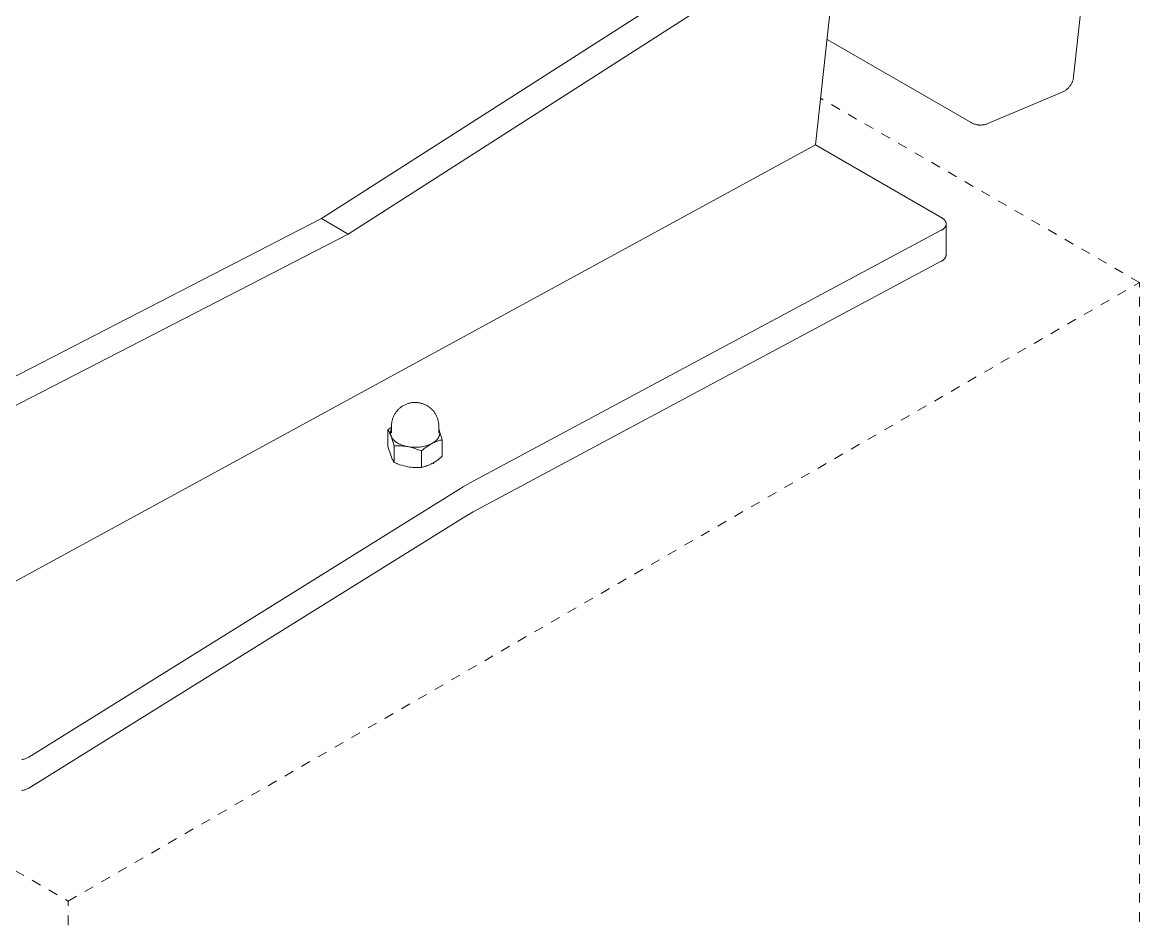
# Model space of a CAD drawing. Header units: inches. Extents: x -6 to 95, y -2 to 61.
# Drawn here: x 82.66 to 94.28, y 29.62 to 38.95 of the extents above; entities that cross this region are included whole.
import ezdxf

# ---------------------------------------------------------------- set-up
doc = ezdxf.new("R2010")
doc.units = ezdxf.units.IN
doc.linetypes.add('HIDDEN', pattern=[1.905, 1.27, -0.635])
doc.layers.add('ZANO_R', color=7, linetype='Continuous', lineweight=0)
doc.layers.add('ZANO_R_przerywana', color=250, linetype='HIDDEN', lineweight=0)

msp = doc.modelspace()

# ---------------------------------------------------------------- linework, layer by layer
at = {"layer": 'ZANO_R'}
for p, q in [((92.27358, 50.19854), (90.91037, 37.67971)), ((85.77157, 36.91288), (89.49063, 39.29219)), ((93.69785, 39.3402), (93.59413, 38.38777)), ((86.0501, 36.75207), (89.76917, 39.13138)), ((92.52689, 37.912), (91.02979, 38.77636)), ((93.58565, 38.34823), (93.58346, 38.34185)), ((93.58763, 38.35469), (93.58565, 38.34823)), ((93.58938, 38.36121), (93.58763, 38.35469)), ((93.59091, 38.36778), (93.58938, 38.36121)), ((93.59221, 38.37441), (93.59091, 38.36778)), ((93.59329, 38.38107), (93.59221, 38.37441)), ((93.59413, 38.38777), (93.59329, 38.38107)), ((93.47498, 38.22766), (92.70201, 37.90114)), ((93.48115, 38.23039), (93.47498, 38.22766)), ((93.48723, 38.23334), (93.48115, 38.23039)), ((93.4932, 38.23649), (93.48723, 38.23334)), ((93.49906, 38.23984), (93.4932, 38.23649)), ((93.5048, 38.24339), (93.49906, 38.23984)), ((93.51042, 38.24714), (93.5048, 38.24339)), ((93.5159, 38.25107), (93.51042, 38.24714)), ((93.52125, 38.25519), (93.5159, 38.25107)), ((93.52645, 38.2595), (93.52125, 38.25519)), ((93.5315, 38.26398), (93.52645, 38.2595)), ((93.5364, 38.26862), (93.5315, 38.26398)), ((93.54113, 38.27344), (93.5364, 38.26862)), ((93.54569, 38.27841), (93.54113, 38.27344)), ((93.55009, 38.28354), (93.54569, 38.27841)), ((93.5543, 38.28881), (93.55009, 38.28354)), ((93.55833, 38.29423), (93.5543, 38.28881)), ((93.56217, 38.29978), (93.55833, 38.29423)), ((93.56582, 38.30546), (93.56217, 38.29978)), ((93.56928, 38.31126), (93.56582, 38.30546)), ((93.57253, 38.31718), (93.56928, 38.31126)), ((93.57558, 38.3232), (93.57253, 38.31718)), ((93.57842, 38.32933), (93.57558, 38.3232)), ((93.58104, 38.33554), (93.57842, 38.32933)), ((93.58346, 38.34185), (93.58104, 38.33554)), ((92.53278, 37.90874), (92.52689, 37.912)), ((92.53877, 37.90567), (92.53278, 37.90874)), ((92.54487, 37.90282), (92.53877, 37.90567)), ((92.55107, 37.90017), (92.54487, 37.90282)), ((92.55735, 37.89774), (92.55107, 37.90017)), ((92.5637, 37.89552), (92.55735, 37.89774)), ((92.57014, 37.89352), (92.5637, 37.89552)), ((92.57663, 37.89174), (92.57014, 37.89352)), ((92.58318, 37.89019), (92.57663, 37.89174)), ((92.58979, 37.88886), (92.58318, 37.89019)), ((92.59643, 37.88775), (92.58979, 37.88886)), ((92.60311, 37.88688), (92.59643, 37.88775)), ((92.60981, 37.88623), (92.60311, 37.88688)), ((92.61653, 37.88582), (92.60981, 37.88623)), ((92.62326, 37.88563), (92.61653, 37.88582)), ((92.63, 37.88567), (92.62326, 37.88563)), ((92.63673, 37.88595), (92.63, 37.88567)), ((92.64344, 37.88645), (92.63673, 37.88595)), ((92.65014, 37.88718), (92.64344, 37.88645)), ((92.6568, 37.88814), (92.65014, 37.88718)), ((92.66343, 37.88933), (92.6568, 37.88814)), ((92.67002, 37.89075), (92.66343, 37.88933)), ((92.67655, 37.89239), (92.67002, 37.89075)), ((92.68302, 37.89425), (92.67655, 37.89239)), ((92.68943, 37.89633), (92.68302, 37.89425)), ((92.69576, 37.89863), (92.68943, 37.89633)), ((92.70201, 37.90114), (92.69576, 37.89863)), ((92.22218, 36.92234), (90.91037, 37.67971)), ((82.32092, 35.136), (85.77157, 36.91288)), ((85.77157, 36.91288), (86.0501, 36.75207)), ((92.22488, 36.92074), (92.22218, 36.92234)), ((92.22752, 36.9191), (92.22488, 36.92074)), ((92.2301, 36.91741), (92.22752, 36.9191)), ((92.23262, 36.91568), (92.2301, 36.91741)), ((92.23508, 36.91391), (92.23262, 36.91568)), ((92.23746, 36.9121), (92.23508, 36.91391)), ((92.23977, 36.91024), (92.23746, 36.9121)), ((92.24201, 36.90835), (92.23977, 36.91024)), ((92.24417, 36.90642), (92.24201, 36.90835)), ((92.24625, 36.90446), (92.24417, 36.90642)), ((92.24824, 36.90246), (92.24625, 36.90446)), ((92.25015, 36.90043), (92.24824, 36.90246)), ((92.25198, 36.89837), (92.25015, 36.90043)), ((92.25371, 36.89628), (92.25198, 36.89837)), ((92.25535, 36.89417), (92.25371, 36.89628)), ((92.2569, 36.89203), (92.25535, 36.89417)), ((92.25764, 36.89095), (92.2569, 36.89203)), ((92.25835, 36.88987), (92.25764, 36.89095)), ((92.25904, 36.88878), (92.25835, 36.88987)), ((92.25971, 36.88769), (92.25904, 36.88878)), ((92.26035, 36.88659), (92.25971, 36.88769)), ((92.26097, 36.88549), (92.26035, 36.88659)), ((92.26156, 36.88439), (92.26097, 36.88549)), ((92.26213, 36.88328), (92.26156, 36.88439)), ((92.26159, 36.83168), (92.26215, 36.83278)), ((92.26267, 36.88217), (92.26213, 36.88328)), ((92.26215, 36.83278), (92.26269, 36.83389)), ((92.26319, 36.88105), (92.26267, 36.88217)), ((92.26269, 36.83389), (92.26321, 36.835)), ((92.26369, 36.87994), (92.26319, 36.88105)), ((92.26321, 36.835), (92.2637, 36.83612)), ((92.26416, 36.87882), (92.26369, 36.87994)), ((92.2637, 36.83612), (92.26417, 36.83724)), ((92.2646, 36.87769), (92.26416, 36.87882)), ((92.26417, 36.83724), (92.26461, 36.83835)), ((92.26502, 36.87657), (92.2646, 36.87769)), ((92.26461, 36.83835), (92.26503, 36.83947)), ((92.26541, 36.87544), (92.26502, 36.87657)), ((92.26503, 36.83947), (92.26542, 36.8406)), ((92.26578, 36.87431), (92.26541, 36.87544)), ((92.26542, 36.8406), (92.26579, 36.84172)), ((92.26612, 36.87319), (92.26578, 36.87431)), ((92.26579, 36.84172), (92.26613, 36.84284)), ((92.26644, 36.87206), (92.26612, 36.87319)), ((92.26613, 36.84284), (92.26644, 36.84397)), ((92.26674, 36.87093), (92.26644, 36.87206)), ((92.26644, 36.84397), (92.26674, 36.84509)), ((92.267, 36.8698), (92.26674, 36.87093)), ((92.26674, 36.84509), (92.267, 36.84622)), ((92.26725, 36.86866), (92.267, 36.8698)), ((92.267, 36.84622), (92.26725, 36.84734)), ((92.26747, 36.86753), (92.26725, 36.86866)), ((92.26725, 36.84734), (92.26746, 36.84847)), ((92.26746, 36.84847), (92.26766, 36.84959)), ((92.26766, 36.8664), (92.26747, 36.86753)), ((92.26783, 36.86528), (92.26766, 36.8664)), ((92.26766, 36.84959), (92.26782, 36.85071)), ((92.26782, 36.85071), (92.26797, 36.85183)), ((92.26797, 36.86415), (92.26783, 36.86528)), ((92.26809, 36.86302), (92.26797, 36.86415)), ((92.26797, 36.85183), (92.26809, 36.85295)), ((92.26819, 36.8619), (92.26809, 36.86302)), ((92.26809, 36.85295), (92.26818, 36.85407)), ((92.26818, 36.85407), (92.26826, 36.85519)), ((92.26826, 36.86077), (92.26819, 36.8619)), ((92.26831, 36.85965), (92.26826, 36.86077)), ((92.26826, 36.85519), (92.2683, 36.8563)), ((92.2683, 36.8563), (92.26833, 36.85741)), ((92.26833, 36.85853), (92.26831, 36.85965)), ((92.26833, 36.85741), (92.26833, 36.85853)), ((92.26833, 36.85741), (92.26833, 36.53639)), ((82.33104, 34.83697), (86.0501, 36.75207)), ((87.34894, 34.18398), (92.21792, 36.79131)), ((92.21792, 36.79131), (92.22072, 36.79285)), ((92.22072, 36.79285), (92.22346, 36.79443)), ((92.22346, 36.79443), (92.22615, 36.79606)), ((92.22615, 36.79606), (92.22878, 36.79774)), ((92.22878, 36.79774), (92.23135, 36.79945)), ((92.23135, 36.79945), (92.23385, 36.80122)), ((92.23385, 36.80122), (92.23628, 36.80302)), ((92.23628, 36.80302), (92.23864, 36.80486)), ((92.23864, 36.80486), (92.24092, 36.80674)), ((92.24092, 36.80674), (92.24313, 36.80866)), ((92.24313, 36.80866), (92.24525, 36.81061)), ((92.24525, 36.81061), (92.24729, 36.8126)), ((92.24729, 36.8126), (92.24925, 36.81461)), ((92.24925, 36.81461), (92.25112, 36.81666)), ((92.25112, 36.81666), (92.25289, 36.81874)), ((92.25289, 36.81874), (92.25458, 36.82084)), ((92.25458, 36.82084), (92.25617, 36.82297)), ((92.25617, 36.82297), (92.25767, 36.82512)), ((92.25767, 36.82512), (92.25839, 36.8262)), ((92.25839, 36.8262), (92.25907, 36.82729)), ((92.25907, 36.82729), (92.25974, 36.82838)), ((92.25974, 36.82838), (92.26038, 36.82947)), ((92.26038, 36.82947), (92.26099, 36.83057)), ((92.26099, 36.83057), (92.26159, 36.83168)), ((92.23969, 36.48275), (92.24183, 36.48461)), ((92.24183, 36.48461), (92.2439, 36.48654)), ((92.2439, 36.48654), (92.24591, 36.48854)), ((92.24591, 36.48854), (92.24784, 36.4906)), ((92.24784, 36.4906), (92.2497, 36.49274)), ((92.2497, 36.49274), (92.25149, 36.49494)), ((92.25149, 36.49494), (92.2532, 36.4972)), ((92.2532, 36.4972), (92.25483, 36.49952)), ((92.25483, 36.49952), (92.25637, 36.50189)), ((92.25637, 36.50189), (92.25784, 36.50431)), ((92.25784, 36.50431), (92.25921, 36.50679)), ((92.25921, 36.50679), (92.2605, 36.50931)), ((92.2605, 36.50931), (92.26171, 36.51188)), ((92.26171, 36.51188), (92.26282, 36.51448)), ((92.26282, 36.51448), (92.26384, 36.51712)), ((92.26384, 36.51712), (92.26477, 36.5198)), ((92.26477, 36.5198), (92.2656, 36.52251)), ((92.2656, 36.52251), (92.26634, 36.52524)), ((92.26634, 36.52524), (92.26698, 36.528)), ((92.26698, 36.528), (92.26753, 36.53078)), ((92.26753, 36.53078), (92.26798, 36.53357)), ((92.26798, 36.53357), (92.26833, 36.53639)), ((92.21792, 36.46969), (87.34894, 33.86236)), ((92.21792, 36.46969), (92.22052, 36.47079)), ((92.22052, 36.47079), (92.22309, 36.47199)), ((92.22309, 36.47199), (92.22562, 36.47327)), ((92.22562, 36.47327), (92.2281, 36.47465)), ((92.2281, 36.47465), (92.23052, 36.4761)), ((92.23052, 36.4761), (92.2329, 36.47764)), ((92.2329, 36.47764), (92.23522, 36.47927)), ((92.23522, 36.47927), (92.23749, 36.48097)), ((92.23749, 36.48097), (92.23969, 36.48275)), ((86.62673, 34.97046), (86.63418, 34.97444)), ((86.63418, 34.97444), (86.64177, 34.97815)), ((86.64177, 34.97815), (86.64948, 34.98161)), ((86.64948, 34.98161), (86.6573, 34.98479)), ((86.6573, 34.98479), (86.66523, 34.98771)), ((86.66523, 34.98771), (86.67325, 34.99035)), ((86.67325, 34.99035), (86.68136, 34.99272)), ((86.68136, 34.99272), (86.68955, 34.99481)), ((86.68955, 34.99481), (86.6978, 34.99661)), ((86.6978, 34.99661), (86.70611, 34.99813)), ((86.70611, 34.99813), (86.71447, 34.99937)), ((86.71447, 34.99937), (86.7228, 35.00031)), ((86.7228, 35.00031), (86.73115, 35.00096)), ((86.73115, 35.00096), (86.73953, 35.00134)), ((86.73953, 35.00134), (86.74791, 35.00142)), ((86.74791, 35.00142), (86.75629, 35.00122)), ((86.75629, 35.00122), (86.76466, 35.00074)), ((86.76466, 35.00074), (86.773, 34.99997)), ((86.773, 34.99997), (86.78132, 34.99892)), ((86.78132, 34.99892), (86.78959, 34.99759)), ((86.78959, 34.99759), (86.79782, 34.99597)), ((86.79782, 34.99597), (86.80598, 34.99408)), ((86.80598, 34.99408), (86.81408, 34.99191)), ((86.81408, 34.99191), (86.82209, 34.98946)), ((86.82209, 34.98946), (86.83002, 34.98674)), ((86.83002, 34.98674), (86.83786, 34.98376)), ((86.83786, 34.98376), (86.84558, 34.98051)), ((86.84558, 34.98051), (86.85319, 34.977)), ((86.85319, 34.977), (86.86068, 34.97323)), ((86.52065, 34.85378), (86.52417, 34.86146)), ((86.52417, 34.86146), (86.52794, 34.86902)), ((86.52794, 34.86902), (86.53197, 34.87644)), ((86.53197, 34.87644), (86.53626, 34.88372)), ((86.53626, 34.88372), (86.54079, 34.89085)), ((86.54079, 34.89085), (86.54556, 34.89782)), ((86.54556, 34.89782), (86.55057, 34.90462)), ((86.55057, 34.90462), (86.55581, 34.91125)), ((86.55581, 34.91125), (86.56128, 34.91769)), ((86.56128, 34.91769), (86.56696, 34.92394)), ((86.56696, 34.92394), (86.57286, 34.92999)), ((86.57286, 34.92999), (86.57895, 34.93584)), ((86.57895, 34.93584), (86.58525, 34.94148)), ((86.58525, 34.94148), (86.59173, 34.94689)), ((86.59173, 34.94689), (86.5984, 34.95208)), ((86.5984, 34.95208), (86.60524, 34.95704)), ((86.60524, 34.95704), (86.61225, 34.96176)), ((86.61225, 34.96176), (86.61941, 34.96623)), ((86.61941, 34.96623), (86.62673, 34.97046)), ((86.86068, 34.97323), (86.86803, 34.96921)), ((86.86803, 34.96921), (86.87525, 34.96494)), ((86.87525, 34.96494), (86.88231, 34.96043)), ((86.88231, 34.96043), (86.88922, 34.95568)), ((86.88922, 34.95568), (86.89596, 34.95069)), ((86.89596, 34.95069), (86.90252, 34.94548)), ((86.90252, 34.94548), (86.90891, 34.94005)), ((86.90891, 34.94005), (86.91511, 34.93441)), ((86.91511, 34.93441), (86.92111, 34.92856)), ((86.92111, 34.92856), (86.92691, 34.92251)), ((86.92691, 34.92251), (86.93249, 34.91626)), ((86.93249, 34.91626), (86.93787, 34.90983)), ((86.93787, 34.90983), (86.94302, 34.90322)), ((86.94302, 34.90322), (86.94794, 34.89643)), ((86.94794, 34.89643), (86.95263, 34.88949)), ((86.95263, 34.88949), (86.95708, 34.88238)), ((86.95708, 34.88238), (86.96129, 34.87513)), ((86.96129, 34.87513), (86.96525, 34.86775)), ((86.96525, 34.86775), (86.96895, 34.86023)), ((86.96895, 34.86023), (86.97239, 34.85258)), ((86.46397, 34.71492), (86.50007, 34.74418)), ((86.50007, 34.75524), (86.50022, 34.76368)), ((86.50007, 34.68673), (86.50007, 34.75524)), ((86.50022, 34.76368), (86.50065, 34.77212)), ((86.50065, 34.77212), (86.50137, 34.78054)), ((86.50137, 34.78054), (86.50239, 34.78892)), ((86.50239, 34.78892), (86.50369, 34.79727)), ((86.50369, 34.79727), (86.50527, 34.80557)), ((86.50527, 34.80557), (86.50714, 34.81381)), ((86.50714, 34.81381), (86.50929, 34.82198)), ((86.50929, 34.82198), (86.51172, 34.83007)), ((86.51172, 34.83007), (86.51443, 34.83807)), ((86.51443, 34.83807), (86.5174, 34.84598)), ((86.5174, 34.84598), (86.52065, 34.85378)), ((86.97239, 34.85258), (86.97558, 34.84483)), ((86.97558, 34.84483), (86.97848, 34.83702)), ((86.97848, 34.83702), (86.98111, 34.82911)), ((86.98111, 34.82911), (86.98348, 34.82111)), ((86.98348, 34.82111), (86.98557, 34.81305)), ((86.98557, 34.81305), (86.98739, 34.80491)), ((86.98739, 34.80491), (86.98894, 34.79672)), ((86.98894, 34.79672), (86.9902, 34.78848)), ((86.9902, 34.78848), (86.99119, 34.7802)), ((86.99119, 34.7802), (86.99189, 34.7719)), ((86.99189, 34.7719), (86.99232, 34.76357)), ((86.99232, 34.76357), (86.99246, 34.75524)), ((86.99246, 34.75524), (86.99246, 34.68673)), ((86.46948, 34.70616), (86.46397, 34.71492)), ((86.46397, 34.54321), (86.46397, 34.71492)), ((86.47472, 34.69723), (86.46948, 34.70616)), ((86.47966, 34.68814), (86.47472, 34.69723)), ((86.48432, 34.6789), (86.47966, 34.68814)), ((86.48868, 34.66951), (86.48432, 34.6789)), ((86.49274, 34.65999), (86.48868, 34.66951)), ((86.49027, 34.68579), (86.49023, 34.68277)), ((86.49023, 34.68277), (86.49029, 34.67975)), ((86.49042, 34.6888), (86.49027, 34.68579)), ((86.49029, 34.67975), (86.49045, 34.67673)), ((86.49067, 34.69181), (86.49042, 34.6888)), ((86.49045, 34.67673), (86.49072, 34.67372)), ((86.49103, 34.69481), (86.49067, 34.69181)), ((86.49072, 34.67372), (86.49109, 34.67073)), ((86.49148, 34.6978), (86.49103, 34.69481)), ((86.49109, 34.67073), (86.49156, 34.66774)), ((86.49204, 34.70077), (86.49148, 34.6978)), ((86.49156, 34.66774), (86.49213, 34.66478)), ((86.4927, 34.70371), (86.49204, 34.70077)), ((86.49213, 34.66478), (86.49281, 34.66183)), ((86.49346, 34.70664), (86.4927, 34.70371)), ((86.4965, 34.65034), (86.49274, 34.65999)), ((86.49281, 34.66183), (86.49358, 34.65892)), ((86.49432, 34.70953), (86.49346, 34.70664)), ((86.49358, 34.65892), (86.49446, 34.65602)), ((86.49528, 34.7124), (86.49432, 34.70953)), ((86.49446, 34.65602), (86.49543, 34.65317)), ((86.49633, 34.71522), (86.49528, 34.7124)), ((86.49543, 34.65317), (86.4965, 34.65034)), ((86.49748, 34.71802), (86.49633, 34.71522)), ((86.52903, 34.54841), (86.4965, 34.65034)), ((86.4965, 34.65034), (86.49741, 34.64809)), ((86.49741, 34.64809), (86.49839, 34.64583)), ((86.49873, 34.72077), (86.49748, 34.71802)), ((86.49839, 34.64583), (86.49943, 34.64358)), ((86.50007, 34.72347), (86.49873, 34.72077)), ((86.49943, 34.64358), (86.50054, 34.64133)), ((86.50054, 34.64133), (86.50172, 34.63908)), ((86.50172, 34.63908), (86.50296, 34.63683)), ((86.50296, 34.63683), (86.50427, 34.63458)), ((86.50427, 34.63458), (86.50564, 34.63235)), ((86.50564, 34.63235), (86.50709, 34.63011)), ((86.50709, 34.63011), (86.50859, 34.62789)), ((86.50859, 34.62789), (86.51017, 34.62567)), ((86.51017, 34.62567), (86.51181, 34.62346)), ((86.98017, 34.62275), (86.98188, 34.62501)), ((86.98188, 34.62501), (86.98352, 34.6273)), ((86.98352, 34.6273), (86.9851, 34.62959)), ((86.9851, 34.62959), (86.98661, 34.63191)), ((86.98661, 34.63191), (86.98805, 34.63424)), ((86.98805, 34.63424), (86.98943, 34.63658)), ((86.98943, 34.63658), (86.99074, 34.63894)), ((86.99074, 34.63894), (86.99198, 34.64131)), ((86.99198, 34.64131), (86.99315, 34.64369)), ((86.99246, 34.7243), (86.99559, 34.71653)), ((86.99373, 34.72082), (86.99246, 34.72347)), ((86.99315, 34.64369), (86.99425, 34.64608)), ((86.99492, 34.71812), (86.99373, 34.72082)), ((86.99425, 34.64608), (86.99528, 34.64848)), ((86.99603, 34.7154), (86.99492, 34.71812)), ((86.99528, 34.64848), (86.99624, 34.65089)), ((86.99688, 34.71314), (86.99603, 34.7154)), ((86.99624, 34.65089), (86.99713, 34.65331)), ((86.99647, 34.71427), (87.02856, 34.61347)), ((86.99767, 34.71086), (86.99688, 34.71314)), ((86.99713, 34.65331), (86.99795, 34.65573)), ((86.99841, 34.70856), (86.99767, 34.71086)), ((86.99795, 34.65573), (86.9987, 34.65816)), ((86.99908, 34.70625), (86.99841, 34.70856)), ((86.9987, 34.65816), (86.99938, 34.66059)), ((86.99969, 34.70393), (86.99908, 34.70625)), ((86.99938, 34.66059), (86.99999, 34.66302)), ((87.00024, 34.70159), (86.99969, 34.70393)), ((86.99999, 34.66302), (87.00052, 34.66546)), ((87.00073, 34.69924), (87.00024, 34.70159)), ((87.00052, 34.66546), (87.00099, 34.6679)), ((87.00115, 34.69688), (87.00073, 34.69924)), ((87.00099, 34.6679), (87.00138, 34.67034)), ((87.00151, 34.6945), (87.00115, 34.69688)), ((87.00138, 34.67034), (87.00171, 34.67278)), ((87.0018, 34.69212), (87.00151, 34.6945)), ((87.00171, 34.67278), (87.00196, 34.67521)), ((87.00203, 34.68973), (87.0018, 34.69212)), ((87.00196, 34.67521), (87.00214, 34.67764)), ((87.00219, 34.68732), (87.00203, 34.68973)), ((87.00214, 34.67764), (87.00226, 34.68007)), ((87.00228, 34.68491), (87.00219, 34.68732)), ((87.00226, 34.68007), (87.0023, 34.68249)), ((87.0023, 34.68249), (87.00228, 34.68491)), ((86.46397, 34.54321), (86.4965, 34.44129)), ((86.51181, 34.62346), (86.51352, 34.62126)), ((86.51352, 34.62126), (86.5153, 34.61907)), ((86.5153, 34.61907), (86.51714, 34.61689)), ((86.51714, 34.61689), (86.51905, 34.61473)), ((86.51905, 34.61473), (86.52103, 34.61257)), ((86.52103, 34.61257), (86.52307, 34.61044)), ((86.52307, 34.61044), (86.52517, 34.60832)), ((86.52517, 34.60832), (86.52734, 34.60621)), ((86.52734, 34.60621), (86.52957, 34.60413)), ((86.5467, 34.5495), (86.52903, 34.54841)), ((86.52903, 34.3767), (86.52903, 34.54841)), ((86.52957, 34.60413), (86.53187, 34.60206)), ((86.53187, 34.60206), (86.53423, 34.60001)), ((86.53423, 34.60001), (86.53665, 34.59798)), ((86.53665, 34.59798), (86.54167, 34.59399)), ((86.54167, 34.59399), (86.54693, 34.59009)), ((86.5644, 34.55004), (86.5467, 34.5495)), ((86.54693, 34.59009), (86.55242, 34.58629)), ((86.55242, 34.58629), (86.55813, 34.5826)), ((86.55813, 34.5826), (86.56405, 34.57902)), ((86.56405, 34.57902), (86.57017, 34.57556)), ((86.58211, 34.55003), (86.5644, 34.55004)), ((86.57017, 34.57556), (86.57649, 34.57222)), ((86.57649, 34.57222), (86.58298, 34.56901)), ((86.59981, 34.54946), (86.58211, 34.55003)), ((86.58298, 34.56901), (86.58963, 34.56593)), ((86.58963, 34.56593), (86.59645, 34.56299)), ((86.59645, 34.56299), (86.6034, 34.5602)), ((86.61748, 34.54835), (86.59981, 34.54946)), ((86.6034, 34.5602), (86.61048, 34.55754)), ((86.61048, 34.55754), (86.61768, 34.55504)), ((86.63511, 34.54669), (86.61748, 34.54835)), ((86.61768, 34.55504), (86.62498, 34.55268)), ((86.62498, 34.55268), (86.63237, 34.55048)), ((86.63237, 34.55048), (86.63983, 34.54842)), ((86.65268, 34.54448), (86.63511, 34.54669)), ((86.63983, 34.54842), (86.64736, 34.54652)), ((86.64736, 34.54652), (86.65493, 34.54477)), ((86.67017, 34.54172), (86.65268, 34.54448)), ((86.65493, 34.54477), (86.66254, 34.54317)), ((86.66254, 34.54317), (86.67017, 34.54172)), ((86.6909, 34.53741), (86.67017, 34.54172)), ((86.67017, 34.54172), (86.68346, 34.53943)), ((86.68346, 34.53943), (86.69681, 34.53757)), ((86.71147, 34.53243), (86.6909, 34.53741)), ((86.69681, 34.53757), (86.71022, 34.53617)), ((86.71022, 34.53617), (86.72367, 34.53521)), ((86.73187, 34.52679), (86.71147, 34.53243)), ((86.72367, 34.53521), (86.73714, 34.5347)), ((86.75208, 34.52049), (86.73187, 34.52679)), ((86.73714, 34.5347), (86.75062, 34.53465)), ((86.75062, 34.53465), (86.7641, 34.53504)), ((86.77207, 34.51353), (86.75208, 34.52049)), ((86.7641, 34.53504), (86.77755, 34.53589)), ((86.79182, 34.50593), (86.77207, 34.51353)), ((86.77755, 34.53589), (86.79097, 34.53718)), ((86.79097, 34.53718), (86.80434, 34.53892)), ((86.80434, 34.53892), (86.81764, 34.54111)), ((86.82579, 34.51004), (86.81132, 34.49769)), ((86.81764, 34.54111), (86.83086, 34.54374)), ((86.84062, 34.52194), (86.82579, 34.51004)), ((86.83086, 34.54374), (86.84399, 34.54681)), ((86.85582, 34.53337), (86.84062, 34.52194)), ((86.84399, 34.54681), (86.85701, 34.55031)), ((86.87137, 34.54433), (86.85582, 34.53337)), ((86.85701, 34.55031), (86.8699, 34.55426)), ((86.8699, 34.55426), (86.88265, 34.55862)), ((86.88725, 34.55481), (86.87137, 34.54433)), ((86.88265, 34.55862), (86.89525, 34.56342)), ((86.90344, 34.56478), (86.88725, 34.55481)), ((86.89525, 34.56342), (86.90769, 34.56863)), ((86.91994, 34.57425), (86.90344, 34.56478)), ((86.90769, 34.56863), (86.91994, 34.57425)), ((86.9314, 34.58013), (86.91994, 34.57425)), ((86.91994, 34.57425), (86.92576, 34.57745)), ((86.92576, 34.57745), (86.93144, 34.58078)), ((86.94303, 34.58564), (86.9314, 34.58013)), ((86.93144, 34.58078), (86.93698, 34.58424)), ((86.93698, 34.58424), (86.94236, 34.58782)), ((86.94236, 34.58782), (86.94758, 34.59153)), ((86.95484, 34.59077), (86.94303, 34.58564)), ((86.94758, 34.59153), (86.95261, 34.59535)), ((86.95261, 34.59535), (86.95745, 34.59929)), ((86.9668, 34.59553), (86.95484, 34.59077)), ((86.95745, 34.59929), (86.95979, 34.6013)), ((86.95979, 34.6013), (86.96209, 34.60334)), ((86.96209, 34.60334), (86.96433, 34.6054)), ((86.96433, 34.6054), (86.96651, 34.60749)), ((86.96651, 34.60749), (86.96864, 34.6096)), ((86.97891, 34.5999), (86.9668, 34.59553)), ((86.96864, 34.6096), (86.97071, 34.61174)), ((86.97071, 34.61174), (86.97273, 34.6139)), ((86.97273, 34.6139), (86.97468, 34.61608)), ((86.97468, 34.61608), (86.97657, 34.61828)), ((86.97657, 34.61828), (86.9784, 34.62051)), ((86.9784, 34.62051), (86.98017, 34.62275)), ((86.99116, 34.60389), (86.97891, 34.5999)), ((87.00352, 34.60748), (86.99116, 34.60389)), ((87.01599, 34.61067), (87.00352, 34.60748)), ((87.02856, 34.61347), (87.01599, 34.61067)), ((87.02856, 34.44176), (87.02856, 34.61347)), ((86.4965, 34.44129), (86.50026, 34.43164)), ((86.50026, 34.43164), (86.50432, 34.42212)), ((86.50432, 34.42212), (86.50868, 34.41273)), ((86.50868, 34.41273), (86.51333, 34.40349)), ((86.51333, 34.40349), (86.51828, 34.39439)), ((86.51828, 34.39439), (86.52351, 34.38546)), ((86.81132, 34.49769), (86.79182, 34.50593)), ((86.81132, 34.49769), (86.81132, 34.32598)), ((86.95263, 34.38464), (86.96851, 34.39511)), ((86.96851, 34.39511), (86.98405, 34.40607)), ((86.98405, 34.40607), (86.99925, 34.41751)), ((86.99925, 34.41751), (87.01409, 34.42941)), ((87.01409, 34.42941), (87.02856, 34.44176)), ((86.52351, 34.38546), (86.52903, 34.3767)), ((86.52903, 34.3767), (86.54853, 34.36846)), ((86.54853, 34.36846), (86.56828, 34.36086)), ((86.55129, 34.36125), (86.5578, 34.365)), ((86.56828, 34.36086), (86.58827, 34.35391)), ((86.58827, 34.35391), (86.60848, 34.3476)), ((86.60848, 34.3476), (86.62888, 34.34196)), ((86.62888, 34.34196), (86.64945, 34.33698)), ((86.64945, 34.33698), (86.67017, 34.33267)), ((86.67017, 34.33267), (86.68767, 34.32991)), ((86.68767, 34.32991), (86.70524, 34.3277)), ((86.70524, 34.3277), (86.72287, 34.32604)), ((86.72287, 34.32604), (86.74054, 34.32493)), ((86.74054, 34.32493), (86.75824, 34.32436)), ((86.75824, 34.32436), (86.77595, 34.32435)), ((86.77595, 34.32435), (86.79365, 34.32489)), ((86.79365, 34.32489), (86.81132, 34.32598)), ((86.81132, 34.32598), (86.82389, 34.32877)), ((86.82389, 34.32877), (86.83636, 34.33197)), ((86.83636, 34.33197), (86.84872, 34.33556)), ((86.84872, 34.33556), (86.86097, 34.33955)), ((86.86097, 34.33955), (86.87308, 34.34392)), ((86.87308, 34.34392), (86.88504, 34.34868)), ((86.88504, 34.34868), (86.89685, 34.35381)), ((86.89685, 34.35381), (86.90848, 34.35932)), ((86.90848, 34.35932), (86.91994, 34.3652)), ((86.91994, 34.3652), (86.93644, 34.37467)), ((86.94124, 34.36125), (86.92737, 34.36925)), ((86.93644, 34.37467), (86.95263, 34.38464)), ((87.24426, 34.12355), (87.34894, 34.18398)), ((82.72823, 31.31244), (87.24426, 34.12355)), ((87.24426, 33.80192), (87.34894, 33.86236)), ((82.72823, 30.99081), (87.24426, 33.80192)), ((82.65695, 31.28741), (82.66521, 31.28909)), ((82.66521, 31.28909), (82.67341, 31.29104)), ((82.67341, 31.29104), (82.68153, 31.29328)), ((82.68153, 31.29328), (82.68957, 31.2958)), ((82.68957, 31.2958), (82.69752, 31.29859)), ((82.69752, 31.29859), (82.70537, 31.30165)), ((82.70537, 31.30165), (82.71311, 31.30499)), ((82.71311, 31.30499), (82.72073, 31.30858)), ((82.72073, 31.30858), (82.72823, 31.31244)), ((82.65695, 30.96579), (82.66521, 30.96746)), ((82.66521, 30.96746), (82.67341, 30.96942)), ((82.67341, 30.96942), (82.68153, 30.97166)), ((82.68153, 30.97166), (82.68957, 30.97417)), ((82.68957, 30.97417), (82.69752, 30.97697)), ((82.69752, 30.97697), (82.70537, 30.98003)), ((82.70537, 30.98003), (82.71311, 30.98336)), ((82.71311, 30.98336), (82.72073, 30.98696)), ((82.72073, 30.98696), (82.72823, 30.99081))]:
    msp.add_line(p, q, dxfattribs=at)
msp.add_lwpolyline([(90.91037, 37.67971), (82.452, 33.06523)], dxfattribs=at)
at = {"layer": 'ZANO_R_przerywana', "ltscale": 0.05}
for p, q in [((94.28065, 36.24848), (90.96309, 38.16387)), ((83.13923, 29.81597), (94.28065, 36.24848)), ((94.28065, 26.59972), (94.28065, 36.24848)), ((77.56852, 33.03223), (83.13923, 29.81597)), ((83.13923, 20.16722), (83.13923, 29.81597))]:
    msp.add_line(p, q, dxfattribs=at)

doc.saveas('drawing.dxf')
